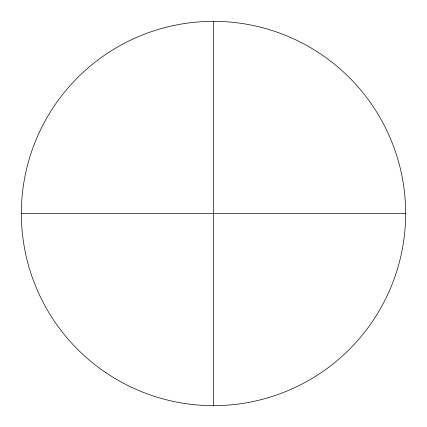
<?xml version="1.0" encoding="UTF-8"?>
<svg xmlns="http://www.w3.org/2000/svg" width="427" height="427" viewBox="0 0 427 427"><rect width="100%" height="100%" fill="white"/><g stroke="black" fill="none" stroke-linecap="round" stroke-linejoin="round"><path stroke-width="0.64" d="M21.35 213.5L405.65 213.5M213.5 21.35L213.5 405.65M105.8 372.627A192.15 192.15 0 0 0 405.159 227.207A192.15 192.15 0 0 0 129.541 40.661A192.15 192.15 0 0 0 105.8 372.627"/></g></svg>
